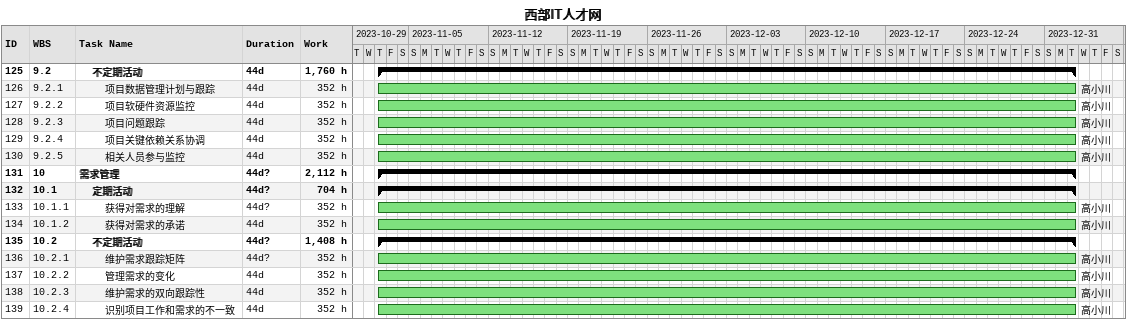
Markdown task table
西部IT人才网

| ID | WBS | Task | Duration | Start | Finish | Resources | Work (h) |
|---|---|---|---|---|---|---|---|
| 125 | 9.2 | **不定期活动** | 44d | 2023-11-02 | 2024-01-02 |  | 1760 |
| 126 | 9.2.1 | 项目数据管理计划与跟踪 | 44d | 2023-11-02 | 2024-01-02 | 高小川 | 352 |
| 127 | 9.2.2 | 项目软硬件资源监控 | 44d | 2023-11-02 | 2024-01-02 | 高小川 | 352 |
| 128 | 9.2.3 | 项目问题跟踪 | 44d | 2023-11-02 | 2024-01-02 | 高小川 | 352 |
| 129 | 9.2.4 | 项目关键依赖关系协调 | 44d | 2023-11-02 | 2024-01-02 | 高小川 | 352 |
| 130 | 9.2.5 | 相关人员参与监控 | 44d | 2023-11-02 | 2024-01-02 | 高小川 | 352 |
| 131 | 10 | **需求管理** | 44d? | 2023-11-02 | 2024-01-02 |  | 2112 |
| 132 | 10.1 | **定期活动** | 44d? | 2023-11-02 | 2024-01-02 |  | 704 |
| 133 | 10.1.1 | 获得对需求的理解 | 44d? | 2023-11-02 | 2024-01-02 | 高小川 | 352 |
| 134 | 10.1.2 | 获得对需求的承诺 | 44d | 2023-11-02 | 2024-01-02 | 高小川 | 352 |
| 135 | 10.2 | **不定期活动** | 44d? | 2023-11-02 | 2024-01-02 |  | 1408 |
| 136 | 10.2.1 | 维护需求跟踪矩阵 | 44d? | 2023-11-02 | 2024-01-02 | 高小川 | 352 |
| 137 | 10.2.2 | 管理需求的变化 | 44d | 2023-11-02 | 2024-01-02 | 高小川 | 352 |
| 138 | 10.2.3 | 维护需求的双向跟踪性 | 44d | 2023-11-02 | 2024-01-02 | 高小川 | 352 |
| 139 | 10.2.4 | 识别项目工作和需求的不一致 | 44d | 2023-11-02 | 2024-01-02 | 高小川 | 352 |
